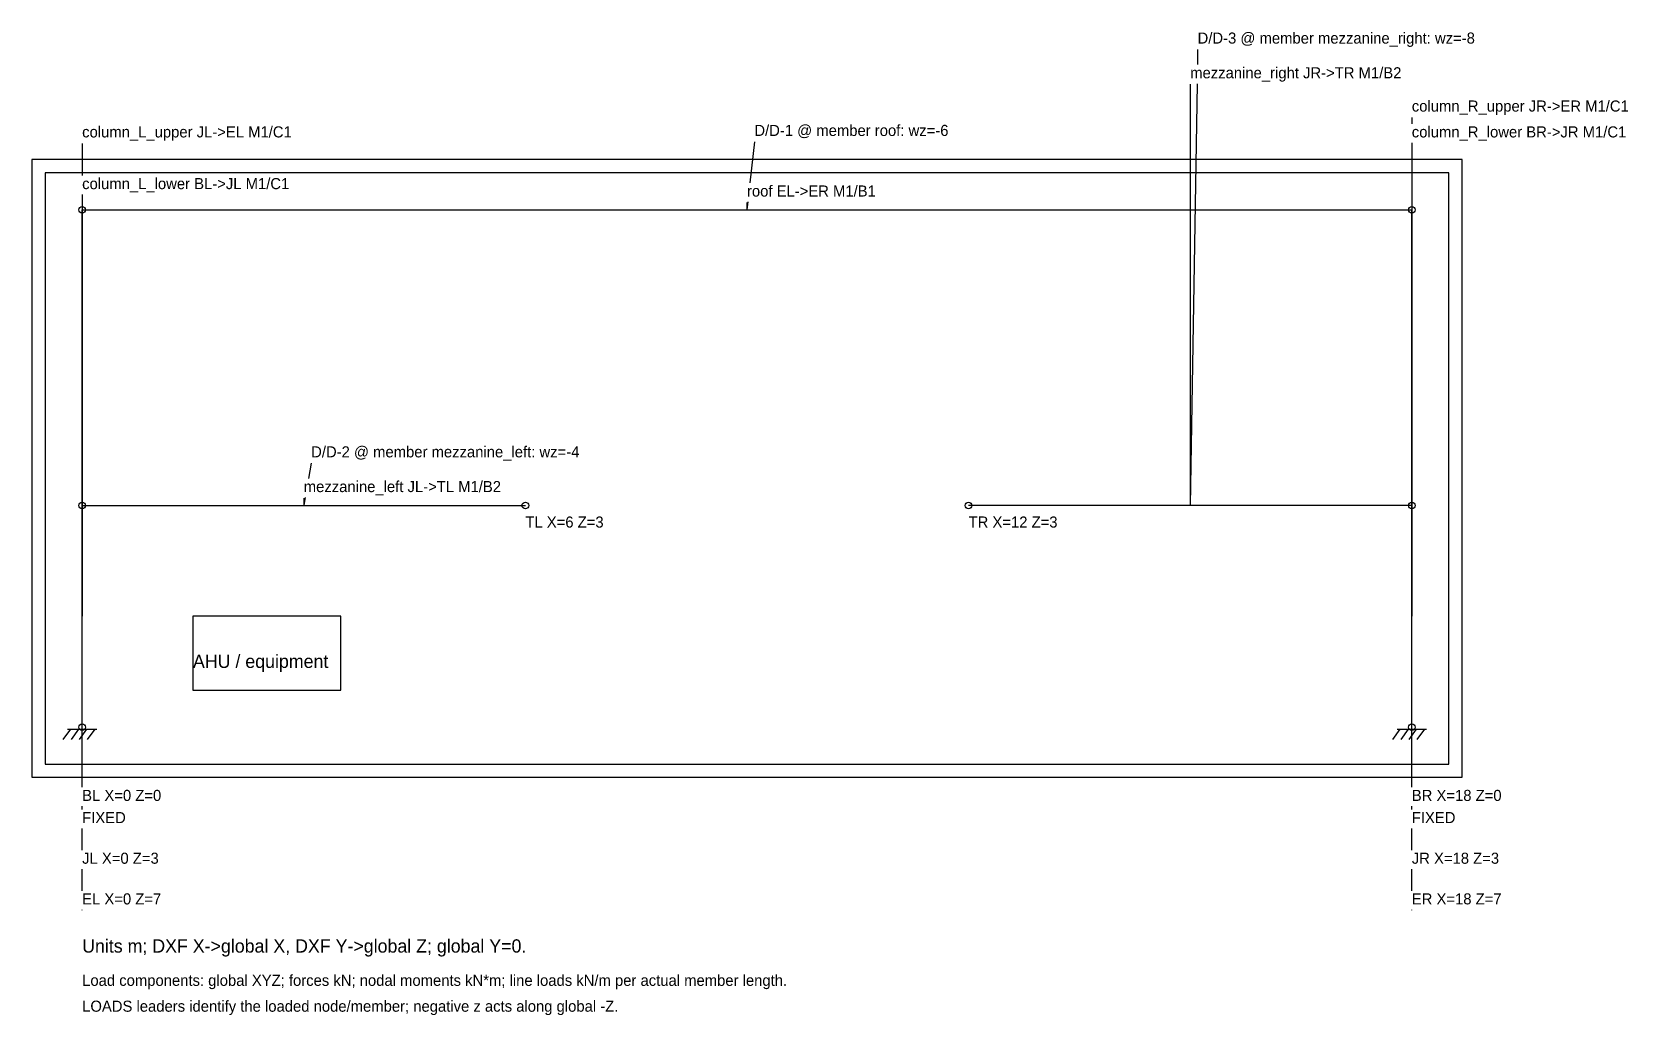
# Model space of a CAD drawing. Header units: metres. Extents: x -0.7 to 20.9, y -3.9 to 9.4.
import ezdxf

# ---------------------------------------------------------------- set-up
doc = ezdxf.new("R2010")
doc.units = ezdxf.units.M
for name, color, linetype in [('A_EQUIPMENT', 9, 'CONTINUOUS'), ('A_WALL', 8, 'CONTINUOUS'), ('DIMENSIONS', 4, 'CONTINUOUS'), ('LOADS', 1, 'CONTINUOUS'), ('STRUCTURE', 7, 'CONTINUOUS'), ('SUPPORTS', 3, 'CONTINUOUS')]:
    doc.layers.add(name, color=color, linetype=linetype)

msp = doc.modelspace()

# ---------------------------------------------------------------- linework, layer by layer
at = {"layer": 'A_EQUIPMENT'}
for p, q in [((3.5, 1.5), (1.5, 1.5)), ((1.5, 1.5), (1.5, 0.5)), ((3.5, 0.5), (3.5, 1.5)), ((1.5, 0.5), (3.5, 0.5))]:
    msp.add_line(p, q, dxfattribs=at)
at = {"layer": 'A_WALL'}
for p, q in [((18.68, 7.68), (-0.68, 7.68)), ((-0.68, 7.68), (-0.68, -0.68)), ((18.68, -0.68), (18.68, 7.68)), ((18.5, 7.5), (-0.5, 7.5)), ((-0.5, 7.5), (-0.5, -0.5)), ((18.5, -0.5), (18.5, 7.5)), ((-0.5, -0.5), (18.5, -0.5)), ((-0.68, -0.68), (18.68, -0.68))]:
    msp.add_line(p, q, dxfattribs=at)
at = {"layer": 'DIMENSIONS'}
for p, q in [((15, 8.7), (15, 3)), ((18, 8.25), (18, 8.165)), ((0, 7.9), (0, 7.465)), ((18, 7.9075), (18, 5)), ((18, 7.9), (18, 1.5)), ((0, 7.2075), (0, 5)), ((0, 7.2), (0, 1.5)), ((0, -0.815), (0, 7)), ((9, 7.1), (9, 7)), ((18, -0.815), (18, 7)), ((3, 3.1), (3, 3)), ((0, -0.815), (0, 3)), ((18, -0.815), (18, 3)), ((0, -0.815), (0, 0)), ((18, -0.815), (18, 0)), ((0, -1.08), (0, -1.0725)), ((0, -1.115), (0, -1.0725)), ((0, -1.115), (0, -1.0725)), ((18, -1.08), (18, -1.0725)), ((18, -1.115), (18, -1.0725)), ((18, -1.115), (18, -1.0725)), ((0, -1.665), (0, -1.3725)), ((0, -1.665), (0, -1.3725)), ((18, -1.665), (18, -1.3725)), ((18, -1.665), (18, -1.3725)), ((0, -1.93), (0, -1.9225)), ((0, -2.215), (0, -1.9225)), ((18, -1.93), (18, -1.9225)), ((18, -2.215), (18, -1.9225)), ((0, -2.48), (0, -2.4725)), ((18, -2.48), (18, -2.4725))]:
    msp.add_line(p, q, dxfattribs=at)
at = {"layer": 'LOADS'}
for p, q in [((15.1, 9.17), (15.0967, 8.965)), ((15.0925, 8.7075), (15, 3)), ((9.1, 7.92), (9.0397, 7.365)), ((9.0117, 7.1075), (9, 7)), ((3.1, 3.57), (3.064, 3.365)), ((3.0189, 3.1075), (3, 3))]:
    msp.add_line(p, q, dxfattribs=at)
at = {"layer": 'STRUCTURE'}
for p, q in [((0, 3), (0, 7)), ((0, 7), (18, 7)), ((18, 3), (18, 7)), ((0, 0), (0, 3)), ((0, 3), (6, 3)), ((18, 3), (12, 3)), ((18, 0), (18, 3))]:
    msp.add_line(p, q, dxfattribs=at)
for centre in [(0, 7), (18, 7), (0, 3), (6, 3), (12, 3), (18, 3), (0, 0), (18, 0)]:
    msp.add_circle(centre, 0.045, dxfattribs=at)
at = {"layer": 'SUPPORTS'}
for p, q in [((0, -0.815), (0, 0)), ((18, -0.815), (18, 0)), ((-0.16, -0.03), (-0.26, -0.17)), ((-0.2, -0.03), (0.2, -0.03)), ((-0.05, -0.03), (-0.15, -0.17)), ((0.06, -0.03), (-0.04, -0.17)), ((0.17, -0.03), (0.07, -0.17)), ((17.84, -0.03), (17.74, -0.17)), ((17.8, -0.03), (18.2, -0.03)), ((17.95, -0.03), (17.85, -0.17)), ((18.06, -0.03), (17.96, -0.17)), ((18.17, -0.03), (18.07, -0.17)), ((0, -1.115), (0, -1.0725)), ((18, -1.115), (18, -1.0725)), ((0, -1.38), (0, -1.3725)), ((18, -1.38), (18, -1.3725))]:
    msp.add_line(p, q, dxfattribs=at)

# ---------------------------------------------------------------- texts
at = {"layer": 'A_EQUIPMENT'}
msp.add_text('AHU / equipment', height=0.18, dxfattribs=at).set_placement((1.5, 0.8))
at = {"layer": 'DIMENSIONS'}
for s, height, p in [('mezzanine_right JR->TR M1/B2', 0.15, (15, 8.78)), ('column_R_upper JR->ER M1/C1', 0.15, (18, 8.33)), ('column_L_upper JL->EL M1/C1', 0.15, (0, 7.98)), ('column_R_lower BR->JR M1/C1', 0.15, (18, 7.98)), ('column_L_lower BL->JL M1/C1', 0.15, (0, 7.28)), ('roof EL->ER M1/B1', 0.15, (9, 7.18)), ('mezzanine_left JL->TL M1/B2', 0.15, (3, 3.18)), ('TL X=6 Z=3', 0.15, (6, 2.7)), ('TR X=12 Z=3', 0.15, (12, 2.7)), ('BL X=0 Z=0', 0.15, (0, -1)), ('BR X=18 Z=0', 0.15, (18, -1)), ('JL X=0 Z=3', 0.15, (0, -1.85)), ('JR X=18 Z=3', 0.15, (18, -1.85)), ('EL X=0 Z=7', 0.15, (0, -2.4)), ('ER X=18 Z=7', 0.15, (18, -2.4)), ('Units m; DXF X->global X, DXF Y->global Z; global Y=0.', 0.18, (0, -3.0525))]:
    msp.add_text(s, height=height, dxfattribs=at).set_placement(p)
at = {"layer": 'LOADS'}
for s, p in [('D/D-3 @ member mezzanine_right: wz=-8', (15.1, 9.25)), ('D/D-1 @ member roof: wz=-6', (9.1, 8)), ('D/D-2 @ member mezzanine_left: wz=-4', (3.1, 3.65)), ('Load components: global XYZ; forces kN; nodal moments kN*m; line loads kN/m per actual member length.', (0, -3.5025)), ('LOADS leaders identify the loaded node/member; negative z acts along global -Z.', (0, -3.8525))]:
    msp.add_text(s, height=0.15, dxfattribs=at).set_placement(p)
at = {"layer": 'SUPPORTS'}
for p in [(0, -1.3), (18, -1.3)]:
    msp.add_text('FIXED', height=0.15, dxfattribs=at).set_placement(p)

doc.saveas('drawing.dxf')
